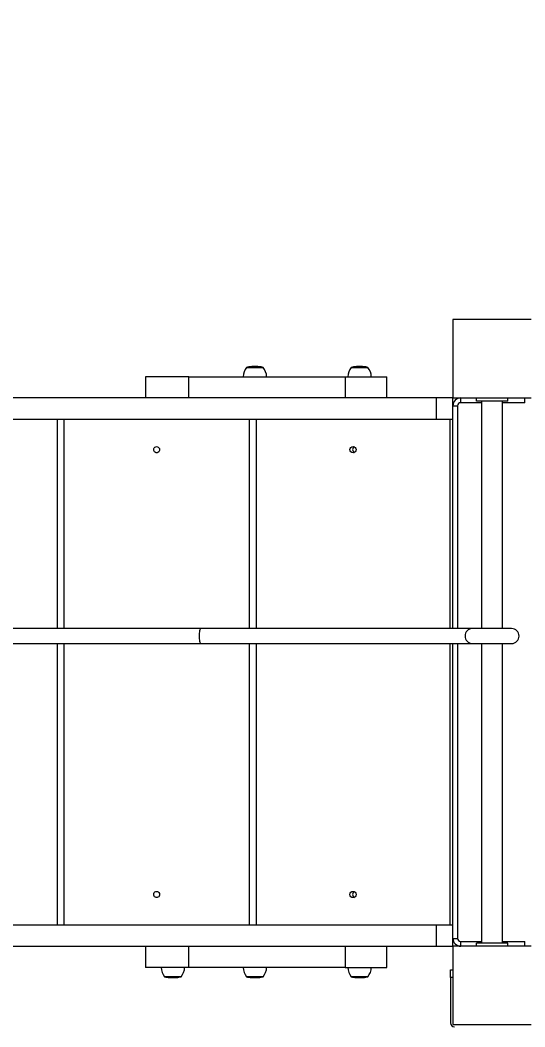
# Model space of a CAD drawing. Header units: millimetres. Extents: x -6562 to 7161, y -6069 to 5384.
# Drawn here: x -2305 to -1660, y -2062 to -777 of the extents above; entities that cross this region are included whole.
import ezdxf

# ---------------------------------------------------------------- set-up
doc = ezdxf.new("R2010")
doc.units = ezdxf.units.MM
for name, color, linetype in [('DIKOM_ОБЪЕКТ', 7, 'Continuous'), ('DIKOM_РАЗМЕР_ЗОНА', 7, 'Continuous'), ('DIKOM_РАЗМЕР_ОБЪЕКТА', 7, 'Continuous')]:
    doc.layers.add(name, color=color, linetype=linetype)
doc.styles.add('style1', font='arial.ttf', dxfattribs={"width": 0.8})
doc.dimstyles.new('1-50', dxfattribs={"dimtxt": 300, "dimasz": 200, "dimexe": 100, "dimexo": 0, "dimgap": 100, "dimtad": 1, "dimtxsty": 'style1', "dimcen": 200, "dimclrd": 7, "dimclre": 7, "dimclrt": 7, "dimadec": 1, "dimazin": 2, "dimtfac": 1, "dimtmove": 0, "dimatfit": 2, "dimfxl": 0, "dimlwd": 25, "dimlwe": 18, "dimarcsym": 0})

# ---------------------------------------------------------------- blocks, each defined once
blk = doc.blocks.new('*D9')
at = {"layer": 'Defpoints', "color": 0, "transparency": 16777216}
for p in [(-2276.8, 2530.5), (6418.8, 2530.5), (1009.4, -4069.5)]:
    blk.add_point(p, dxfattribs=at)
at = {"layer": 'DIKOM_РАЗМЕР_ОБЪЕКТА', "color": 7, "lineweight": 18, "transparency": 16777216}
for p, q in [((-2276.8, 2530.5), (6518.8, 2530.5)), ((1009.4, -4069.5), (6518.8, -4069.5))]:
    blk.add_line(p, q, dxfattribs=at)
at = {"layer": 'DIKOM_РАЗМЕР_ОБЪЕКТА', "color": 7, "lineweight": 25, "transparency": 16777216}
blk.add_line((6418.8, -3869.5), (6418.8, 2330.5), dxfattribs=at)
at = {"layer": 'DIKOM_РАЗМЕР_ОБЪЕКТА', "color": 7, "transparency": 16777216}
for points in [[(6385.4, 2330.5), (6452.1, 2330.5), (6418.8, 2530.5)], [(6385.4, -3869.5), (6452.1, -3869.5), (6418.8, -4069.5)]]:
    blk.add_solid(points, dxfattribs=at)
at = {"layer": 'DIKOM_РАЗМЕР_ОБЪЕКТА', "color": 7, "transparency": 16777216, "insert": (6165.6, -1011), "char_height": 300, "attachment_point": 5, "rotation": 90, "style": 'style1'}
blk.add_mtext('6600', dxfattribs=at)
blk = doc.blocks.new('*D12')
at = {"layer": 'Defpoints', "color": 0, "transparency": 16777216}
for p in [(-2088.2, 4030.5), (7061.3, 4030.5), (1371.9, -6069.5)]:
    blk.add_point(p, dxfattribs=at)
at = {"layer": 'DIKOM_РАЗМЕР_ЗОНА', "color": 7, "lineweight": 18, "transparency": 16777216}
for p, q in [((-2088.2, 4030.5), (7161.3, 4030.5)), ((1371.9, -6069.5), (7161.3, -6069.5))]:
    blk.add_line(p, q, dxfattribs=at)
at = {"layer": 'DIKOM_РАЗМЕР_ЗОНА', "color": 7, "lineweight": 25, "transparency": 16777216}
blk.add_line((7061.3, -5869.5), (7061.3, 3830.5), dxfattribs=at)
at = {"layer": 'DIKOM_РАЗМЕР_ЗОНА', "color": 7, "transparency": 16777216}
for points in [[(7027.9, 3830.5), (7094.6, 3830.5), (7061.3, 4030.5)], [(7027.9, -5869.5), (7094.6, -5869.5), (7061.3, -6069.5)]]:
    blk.add_solid(points, dxfattribs=at)
at = {"layer": 'DIKOM_РАЗМЕР_ЗОНА', "color": 7, "transparency": 16777216, "insert": (6808.1, -1011), "char_height": 300, "attachment_point": 5, "rotation": 90, "style": 'style1'}
blk.add_mtext('10100', dxfattribs=at)

msp = doc.modelspace()

# ---------------------------------------------------------------- linework, layer by layer
at = {"layer": 'DIKOM_ОБЪЕКТ', "color": 7, "linetype": 'Continuous', "lineweight": 15}
for p, q in [((-1752.147, -1159.484), (-1752.147, -1259.485)), ((-1652.147, -1159.484), (-1752.147, -1159.484)), ((-2016.172, -1220.484), (-2006.653, -1220.484)), ((-2013.022, -1219.895), (-2012.935, -1219.884)), ((-2012.477, -1219.816), (-2012.522, -1219.82)), ((-2012.522, -1219.826), (-2012.522, -1219.82)), ((-2009.456, -1219.524), (-2009.318, -1219.51)), ((-2008.86, -1219.485), (-2009.005, -1219.498)), ((-2008.193, -1219.464), (-2008.036, -1219.452)), ((-2006.069, -1219.432), (-2006.847, -1219.432)), ((-2006.653, -1220.484), (-1994.572, -1220.484)), ((-2005.902, -1219.432), (-2006.061, -1219.432)), ((-2004.569, -1219.432), (-2005.396, -1219.432)), ((-2005.396, -1219.433), (-2005.293, -1219.432)), ((-2004.416, -1219.432), (-2004.569, -1219.432)), ((-2004.425, -1219.432), (-2004.31, -1219.433)), ((-2003.897, -1219.432), (-2004.24, -1219.432)), ((-2001.983, -1219.476), (-2001.992, -1219.476)), ((-2001.529, -1219.499), (-2001.531, -1219.5)), ((-1999.717, -1219.69), (-2000.182, -1219.614)), ((-1999.777, -1219.651), (-1999.506, -1219.679)), ((-1998.125, -1219.844), (-1999.262, -1219.742)), ((-1999.147, -1219.718), (-1998.51, -1219.796)), ((-1882.33, -1220.484), (-1872.878, -1220.484)), ((-1879.184, -1219.895), (-1879.099, -1219.885)), ((-1878.682, -1219.825), (-1878.682, -1219.82)), ((-1875.621, -1219.524), (-1875.479, -1219.511)), ((-1875.021, -1219.485), (-1875.171, -1219.498)), ((-1874.359, -1219.464), (-1874.197, -1219.452)), ((-1872.238, -1219.432), (-1873.005, -1219.432)), ((-1872.878, -1220.484), (-1860.73, -1220.484)), ((-1872.07, -1219.432), (-1872.228, -1219.432)), ((-1871.563, -1219.433), (-1871.462, -1219.432)), ((-1870.734, -1219.432), (-1871.562, -1219.432)), ((-1870.567, -1219.432), (-1870.734, -1219.432)), ((-1870.055, -1219.432), (-1870.405, -1219.432)), ((-1868.143, -1219.476), (-1868.152, -1219.476)), ((-1867.685, -1219.499), (-1867.692, -1219.5)), ((-1865.89, -1219.69), (-1866.347, -1219.612)), ((-1865.942, -1219.65), (-1865.672, -1219.679)), ((-1864.261, -1219.846), (-1865.435, -1219.742)), ((-1865.313, -1219.718), (-1864.647, -1219.799)), ((-2145.007, -1232.484), (-2145.007, -1259.485)), ((-2089.824, -1232.484), (-2145.007, -1232.484)), ((-2089.824, -1259.485), (-2089.824, -1232.484)), ((-2089.824, -1232.484), (-1890.02, -1232.484)), ((-1890.02, -1232.484), (-1890.02, -1259.485)), ((-1890.02, -1232.484), (-1836.721, -1232.484)), ((-1836.721, -1259.485), (-1836.721, -1232.484)), ((-1772.956, -1259.485), (-2974.493, -1259.485)), ((-1772.956, -1286.484), (-1772.956, -1259.485)), ((-1752.147, -1259.485), (-1772.956, -1259.485)), ((-1752.147, -1286.484), (-1752.147, -1259.485)), ((-1752.147, -1259.485), (-1652.147, -1259.485)), ((-1742.147, -1265.484), (-1742.147, -1259.485)), ((-1722.147, -1263.484), (-1722.147, -1259.485)), ((-1682.147, -1263.484), (-1682.147, -1259.485)), ((-1660.147, -1265.484), (-1660.147, -1259.485)), ((-1752.147, -1269.485), (-1746.147, -1269.485)), ((-1746.147, -1269.485), (-1746.147, -1553.984)), ((-1715.647, -1265.484), (-1742.147, -1265.484)), ((-1682.147, -1263.484), (-1722.147, -1263.484)), ((-1715.647, -1263.484), (-1715.647, -1553.984)), ((-1688.647, -1553.984), (-1688.647, -1263.484)), ((-1660.147, -1265.484), (-1688.647, -1265.484)), ((-2974.493, -1286.484), (-1772.956, -1286.484)), ((-2257.568, -1553.984), (-2257.568, -1286.484)), ((-2249.439, -1286.484), (-2249.439, -1553.984)), ((-2012.377, -1553.984), (-2012.377, -1286.484)), ((-2003.832, -1286.484), (-2003.832, -1553.984)), ((-1772.956, -1286.484), (-1752.147, -1286.484)), ((-1755.826, -1553.984), (-1755.826, -1286.484)), ((-1752.422, -1553.984), (-1752.422, -1286.484)), ((-1752.147, -1553.984), (-1752.147, -1286.484)), ((-2074.274, -1553.984), (-2898.495, -1553.984)), ((-1727.147, -1553.984), (-2074.274, -1553.984)), ((-1677.147, -1553.984), (-1727.147, -1553.984)), ((-2898.495, -1572.984), (-2074.274, -1572.984)), ((-2257.568, -1932.484), (-2257.568, -1572.984)), ((-2249.439, -1572.984), (-2249.439, -1932.484)), ((-2074.274, -1572.984), (-1727.147, -1572.984)), ((-2012.377, -1932.484), (-2012.377, -1572.984)), ((-2003.832, -1572.984), (-2003.832, -1932.484)), ((-1755.826, -1932.484), (-1755.826, -1572.984)), ((-1752.422, -1932.484), (-1752.422, -1572.984)), ((-1752.147, -1932.484), (-1752.147, -1572.984)), ((-1746.147, -1572.984), (-1746.147, -1949.484)), ((-1727.147, -1572.984), (-1677.147, -1572.984)), ((-1715.647, -1572.984), (-1715.647, -1955.484)), ((-1688.647, -1955.484), (-1688.647, -1572.984)), ((-1772.956, -1932.484), (-2974.493, -1932.484)), ((-1772.956, -1959.484), (-1772.956, -1932.484)), ((-1752.147, -1932.484), (-1772.956, -1932.484)), ((-1752.147, -1959.484), (-1752.147, -1932.484)), ((-1752.147, -1949.484), (-1746.147, -1949.484)), ((-1742.147, -1959.484), (-1742.147, -1953.485)), ((-1742.147, -1953.485), (-1715.647, -1953.485)), ((-1688.647, -1953.485), (-1660.147, -1953.485)), ((-1660.147, -1959.484), (-1660.147, -1953.485)), ((-2974.493, -1959.484), (-1772.956, -1959.484)), ((-2145.007, -1959.484), (-2145.007, -1986.485)), ((-2089.824, -1986.485), (-2089.824, -1959.484)), ((-1890.02, -1959.484), (-1890.02, -1986.485)), ((-1836.721, -1986.485), (-1836.721, -1959.484)), ((-1772.956, -1959.484), (-1752.147, -1959.484)), ((-1752.147, -1959.484), (-1752.147, -2059.484)), ((-1652.147, -1959.484), (-1752.147, -1959.484)), ((-1722.147, -1959.484), (-1722.147, -1955.484)), ((-1682.147, -1955.484), (-1722.147, -1955.484)), ((-1682.147, -1959.484), (-1682.147, -1955.484)), ((-2089.824, -1986.485), (-2145.007, -1986.485)), ((-1890.02, -1986.485), (-2089.824, -1986.485)), ((-1890.02, -1986.485), (-1836.721, -1986.485)), ((-1755.147, -1999.485), (-1755.147, -1989.484)), ((-1755.147, -1989.484), (-1752.147, -1989.484)), ((-2099.398, -1998.484), (-2120.998, -1998.484)), ((-2117.716, -1999.095), (-2117.787, -1999.065)), ((-2117.314, -1999.131), (-2117.314, -1999.143)), ((-2114.121, -1999.465), (-2114.2, -1999.439)), ((-2113.746, -1999.465), (-2113.666, -1999.489)), ((-2112.847, -1999.521), (-2112.929, -1999.5)), ((-2111.648, -1999.537), (-2111.801, -1999.537)), ((-2111.667, -1999.537), (-2110.665, -1999.537)), ((-2110.5, -1999.537), (-2109.439, -1999.537)), ((-2110.046, -1999.535), (-2110.495, -1999.536)), ((-2109.439, -1999.537), (-2109.203, -1999.537)), ((-2109.215, -1999.536), (-2109.334, -1999.536)), ((-2109.106, -1999.537), (-2108.723, -1999.537)), ((-2106.811, -1999.493), (-2106.807, -1999.493)), ((-2105.353, -1999.38), (-2105.367, -1999.381)), ((-2104.754, -1999.326), (-2105.353, -1999.38)), ((-2105.138, -1999.345), (-2104.323, -1999.298)), ((-2103.761, -1999.235), (-2103.116, -1999.113)), ((-2102.922, -1999.107), (-2103.395, -1999.173)), ((-2102.922, -1999.085), (-2102.922, -1999.107)), ((-2102.913, -1999.105), (-2102.922, -1999.107)), ((-2102.913, -1999.084), (-2102.913, -1999.105)), ((-1994.572, -1998.484), (-2016.172, -1998.484)), ((-2012.935, -1999.084), (-2013.05, -1999.065)), ((-2012.55, -1999.136), (-2012.55, -1999.143)), ((-2009.318, -1999.46), (-2009.484, -1999.439)), ((-2009.033, -1999.465), (-2008.86, -1999.485)), ((-2008.036, -1999.518), (-2008.22, -1999.5)), ((-2006.798, -1999.537), (-2006.977, -1999.537)), ((-2006.827, -1999.537), (-2005.753, -1999.537)), ((-2005.767, -1999.537), (-2004.704, -1999.537)), ((-2005.355, -1999.535), (-2005.762, -1999.536)), ((-2004.704, -1999.537), (-2004.348, -1999.537)), ((-2004.348, -1999.537), (-2003.897, -1999.537)), ((-2001.558, -1999.469), (-2001.597, -1999.473)), ((-2000.652, -1999.38), (-2000.666, -1999.381)), ((-1999.76, -1999.312), (-2000.652, -1999.38)), ((-2000.477, -1999.345), (-1999.361, -1999.29)), ((-1999.012, -1999.25), (-1998.466, -1999.113)), ((-1998.233, -1999.107), (-1998.69, -1999.193)), ((-1998.233, -1999.079), (-1998.233, -1999.107)), ((-1998.223, -1999.105), (-1998.233, -1999.107)), ((-1998.223, -1999.078), (-1998.223, -1999.105)), ((-1860.73, -1998.484), (-1882.33, -1998.484)), ((-1879.099, -1999.083), (-1879.214, -1999.065)), ((-1878.712, -1999.136), (-1878.712, -1999.143)), ((-1878.712, -1999.143), (-1878.641, -1999.151)), ((-1875.479, -1999.46), (-1875.651, -1999.439)), ((-1875.2, -1999.465), (-1875.022, -1999.485)), ((-1874.197, -1999.518), (-1874.388, -1999.5)), ((-1872.955, -1999.537), (-1873.135, -1999.537)), ((-1872.983, -1999.537), (-1871.933, -1999.537)), ((-1871.933, -1999.537), (-1870.87, -1999.537)), ((-1871.524, -1999.535), (-1871.928, -1999.536)), ((-1870.87, -1999.537), (-1870.513, -1999.537)), ((-1870.513, -1999.537), (-1870.055, -1999.537)), ((-1867.72, -1999.469), (-1867.756, -1999.473)), ((-1866.822, -1999.38), (-1866.837, -1999.381)), ((-1865.902, -1999.311), (-1866.822, -1999.38)), ((-1866.65, -1999.345), (-1865.52, -1999.29)), ((-1865.172, -1999.25), (-1864.641, -1999.113)), ((-1864.404, -1999.107), (-1864.857, -1999.194)), ((-1864.404, -1999.079), (-1864.404, -1999.107)), ((-1864.395, -1999.105), (-1864.404, -1999.107)), ((-1864.395, -1999.077), (-1864.395, -1999.105)), ((-1752.147, -1999.485), (-1755.147, -1999.485)), ((-1755.147, -1999.485), (-1755.147, -2057.484)), ((-1752.147, -2059.484), (-1652.147, -2059.484))]:
    msp.add_line(p, q, dxfattribs=at)
at = {"layer": 'DIKOM_ОБЪЕКТ', "color": 7, "linetype": 'Continuous', "lineweight": 15, "flags": 128}
for points in [[(-2130.908, -1321.484), (-2129.79, -1321.662), (-2128.771, -1322.18), (-2127.943, -1322.99), (-2127.377, -1324.023), (-2127.126, -1325.186), (-2127.21, -1326.375), (-2127.623, -1327.484), (-2128.328, -1328.417), (-2129.263, -1329.088), (-2130.343, -1329.44), (-2131.474, -1329.44), (-2132.554, -1329.088), (-2133.488, -1328.417), (-2134.193, -1327.484), (-2134.606, -1326.375), (-2134.69, -1325.186), (-2134.439, -1324.023), (-2133.874, -1322.99), (-2133.045, -1322.18), (-2132.026, -1321.662), (-2130.908, -1321.484)], [(-2074.274, -1553.984), (-2074.748, -1554.167), (-2075.204, -1554.708), (-2075.624, -1555.585), (-2075.992, -1556.767), (-2076.294, -1558.207), (-2076.518, -1559.849), (-2076.656, -1561.631), (-2076.703, -1563.484)], [(-2076.703, -1563.484), (-2076.656, -1565.338), (-2076.518, -1567.12), (-2076.294, -1568.762), (-2075.992, -1570.202), (-2075.624, -1571.383), (-2075.204, -1572.261), (-2074.748, -1572.802), (-2074.274, -1572.984)], [(-2130.908, -1889.484), (-2129.79, -1889.662), (-2128.771, -1890.179), (-2127.943, -1890.99), (-2127.377, -1892.023), (-2127.126, -1893.186), (-2127.21, -1894.375), (-2127.623, -1895.484), (-2128.328, -1896.417), (-2129.263, -1897.088), (-2130.343, -1897.44), (-2131.474, -1897.44), (-2132.554, -1897.088), (-2133.488, -1896.417), (-2134.193, -1895.484), (-2134.606, -1894.375), (-2134.69, -1893.186), (-2134.439, -1892.023), (-2133.874, -1890.99), (-2133.045, -1890.179), (-2132.026, -1889.662), (-2130.908, -1889.484)], [(-1999.313, -1999.285), (-1999.313, -1999.285), (-1999.312, -1999.285), (-1999.312, -1999.285), (-1999.312, -1999.285), (-1999.311, -1999.285), (-1999.311, -1999.285), (-1999.311, -1999.285), (-1999.311, -1999.285)], [(-1865.453, -1999.283), (-1865.452, -1999.283), (-1865.452, -1999.283), (-1865.452, -1999.283), (-1865.452, -1999.283), (-1865.451, -1999.283), (-1865.451, -1999.283), (-1865.451, -1999.283), (-1865.451, -1999.283)]]:
    msp.add_lwpolyline(points, dxfattribs=at)
at = {"layer": 'DIKOM_ОБЪЕКТ', "color": 7, "linetype": 'Continuous', "lineweight": 15}
for centre in [(-1879.822, -1325.462), (-1879.823, -1893.462)]:
    msp.add_circle(centre, 3.978, dxfattribs=at)
for centre, radius, start, end in [((-2001.695, -1232.644), 18.677, 139.378843, 179.509067), ((-2006.847, -1261.267), 41.836, 98.371255, 102.879622), ((-2006.847, -1261.267), 41.836, 95.14568, 97.737397), ((-2006.847, -1261.267), 41.836, 93.385255, 94.503725), ((-2006.847, -1261.267), 41.836, 91.627388, 92.756886), ((-2006.847, -1261.267), 41.836, 90, 91.000371), ((-2003.897, -1261.267), 41.836, 87.510214, 90), ((-2003.897, -1261.267), 41.836, 85.886932, 86.757877), ((-2003.897, -1261.267), 41.836, 84.905269, 85.257971), ((-2003.897, -1261.267), 41.836, 82.597457, 84.346974), ((-2003.897, -1261.267), 41.836, 81.846385, 82.06615), ((-2003.897, -1261.267), 41.836, 77.120378, 81.21108), ((-2009.049, -1232.644), 18.677, 0.490933, 40.621157), ((-1867.853, -1232.644), 18.677, 139.378843, 179.509067), ((-1873.005, -1261.267), 41.836, 98.379308, 102.879622), ((-1873.005, -1261.267), 41.836, 95.177343, 98.039077), ((-1873.005, -1261.267), 41.836, 93.389437, 94.516458), ((-1873.005, -1261.267), 41.836, 91.630205, 92.760579), ((-1873.005, -1261.267), 41.836, 90, 91.002699), ((-1870.055, -1261.267), 41.836, 87.580507, 90), ((-1870.055, -1261.267), 41.836, 87.393763, 87.580507), ((-1870.055, -1261.267), 41.836, 85.882166, 86.757586), ((-1870.055, -1261.267), 41.836, 84.914198, 85.252758), ((-1870.055, -1261.267), 41.836, 82.568337, 84.35679), ((-1870.055, -1261.267), 41.836, 81.838545, 82.035897), ((-1870.055, -1261.267), 41.836, 77.120378, 81.202668), ((-1875.207, -1232.644), 18.677, 0.490933, 40.621157), ((-1742.147, -1269.484), 10, 90, 180), ((-1742.147, -1269.484), 4, 90, 180), ((-1876.385, -1325.485), 4.012, 115.740635, 244.259365), ((-1727.147, -1563.484), 9.5, 90, 270), ((-1677.147, -1563.484), 9.5, 270, 90), ((-1876.385, -1893.484), 4.012, 115.739585, 244.260415), ((-1742.147, -1949.484), 10, 180, 270), ((-1742.147, -1949.484), 4, 180, 270), ((-2106.521, -1986.324), 18.677, 180.490933, 220.621157), ((-2113.875, -1986.324), 18.677, 319.378843, 359.509067), ((-2001.695, -1986.324), 18.677, 180.490933, 220.621157), ((-2009.049, -1986.324), 18.677, 319.378843, 359.509067), ((-1867.853, -1986.324), 18.677, 180.490933, 220.621157), ((-1875.207, -1986.324), 18.677, 319.378843, 359.509067), ((-2111.673, -1957.701), 41.836, 257.120378, 261.692488), ((-2111.673, -1957.701), 41.836, 262.322829, 265.088314), ((-2111.673, -1957.701), 41.836, 265.73088, 266.64785), ((-2111.673, -1957.701), 41.836, 267.271397, 268.392102), ((-2108.723, -1957.701), 41.836, 270, 272.611514), ((-2108.723, -1957.701), 41.836, 273.188911, 274.077463), ((-2108.723, -1957.701), 41.836, 274.703001, 275.447943), ((-2108.723, -1957.701), 41.836, 276.039969, 276.814617), ((-2108.723, -1957.701), 41.836, 277.323229, 278.093593), ((-2108.723, -1957.701), 41.836, 278.723926, 282.879622), ((-2006.847, -1957.701), 41.836, 257.120378, 261.629396), ((-2006.847, -1957.701), 41.836, 262.26399, 264.966994), ((-2006.847, -1957.701), 41.836, 265.620636, 266.615155), ((-2006.847, -1957.701), 41.836, 267.242532, 268.370309), ((-2003.897, -1957.701), 41.836, 270, 272.551328), ((-2003.897, -1957.701), 41.836, 273.150527, 274.114353), ((-2003.897, -1957.701), 41.836, 274.743832, 275.678508), ((-2003.897, -1957.701), 41.836, 276.294357, 276.652073), ((-2003.897, -1957.701), 41.836, 277.155172, 278.155064), ((-2003.897, -1957.701), 41.836, 278.788989, 282.879622), ((-1873.005, -1957.701), 41.836, 257.120378, 261.621311), ((-1873.005, -1957.701), 41.836, 262.256434, 264.956057), ((-1873.005, -1957.701), 41.836, 265.605044, 266.610957), ((-1873.005, -1957.701), 41.836, 267.238822, 268.36749), ((-1870.056, -1957.701), 41.836, 270, 272.545839), ((-1870.056, -1957.701), 41.836, 273.14845, 274.119101), ((-1870.056, -1957.701), 41.836, 274.749082, 275.701268), ((-1870.056, -1957.701), 41.836, 276.319073, 276.640781), ((-1870.056, -1957.701), 41.836, 277.142968, 278.162968), ((-1870.056, -1957.701), 41.836, 278.797365, 282.879622), ((-1750.147, -2057.484), 5, 180, 270)]:
    msp.add_arc(centre, radius, start, end, dxfattribs=at)
for points, knots in [([(-2011.764, -1219.729), (-2011.969, -1219.754), (-2012.389, -1219.805), (-2012.808, -1219.865), (-2013.022, -1219.895)], [0, 0, 0, 0, 0.48965485, 1, 1, 1, 1]), ([(-2012.522, -1219.82), (-2012.392, -1219.803), (-2012.138, -1219.769), (-2011.884, -1219.738), (-2011.759, -1219.723)], [0, 0, 0, 0, 0.5099771, 1, 1, 1, 1]), ([(-2010.132, -1219.562), (-2010.15, -1219.563), (-2010.204, -1219.566), (-2010.428, -1219.588), (-2010.761, -1219.62), (-2011.223, -1219.668), (-2011.567, -1219.707), (-2011.764, -1219.729)], [0, 0, 0, 0, 0.10303839, 0.31756032, 0.49387925, 0.71016073, 1, 1, 1, 1]), ([(-2011.759, -1219.723), (-2011.603, -1219.706), (-2011.35, -1219.677), (-2011.004, -1219.64), (-2010.733, -1219.613), (-2010.52, -1219.593), (-2010.462, -1219.59), (-2010.432, -1219.588)], [0, 0, 0, 0, 0.25206994, 0.40941939, 0.56722359, 0.77208932, 1, 1, 1, 1]), ([(-2009.005, -1219.498), (-2009.084, -1219.502), (-2009.234, -1219.51), (-2009.385, -1219.519), (-2009.456, -1219.524)], [0, 0, 0, 0, 0.52475993, 1, 1, 1, 1]), ([(-2007.741, -1219.451), (-2007.819, -1219.453), (-2007.969, -1219.456), (-2008.12, -1219.461), (-2008.193, -1219.464)], [0, 0, 0, 0, 0.51530953, 1, 1, 1, 1]), ([(-2007.596, -1219.439), (-2007.62, -1219.439), (-2007.668, -1219.441), (-2007.717, -1219.448), (-2007.741, -1219.451)], [0, 0, 0, 0, 0.50207807, 1, 1, 1, 1]), ([(-2005.293, -1219.432), (-2005.383, -1219.432), (-2005.484, -1219.432), (-2005.687, -1219.432), (-2005.8, -1219.432), (-2005.902, -1219.432)], [0, 0, 0, 0, 0.44366018, 0.49998851, 1, 1, 1, 1]), ([(-2003.41, -1219.451), (-2003.639, -1219.446), (-2004.035, -1219.437), (-2004.427, -1219.432), (-2004.549, -1219.432), (-2004.584, -1219.433)], [0, 0, 0, 0, 0.48984387, 0.85005381, 1, 1, 1, 1]), ([(-2004.386, -1219.433), (-2004.336, -1219.432), (-2004.235, -1219.431), (-2003.941, -1219.434), (-2003.633, -1219.439), (-2003.438, -1219.443), (-2003.367, -1219.445)], [0, 0, 0, 0, 0.28969197, 0.58010046, 0.84604381, 1, 1, 1, 1]), ([(-2001.531, -1219.5), (-2001.589, -1219.499), (-2001.685, -1219.498), (-2002.116, -1219.486), (-2002.591, -1219.473), (-2003.048, -1219.46), (-2003.317, -1219.454), (-2003.41, -1219.451)], [0, 0, 0, 0, 0.30331426, 0.50427499, 0.70528874, 0.89821969, 1, 1, 1, 1]), ([(-2003.367, -1219.445), (-2003.186, -1219.449), (-2002.878, -1219.456), (-2002.489, -1219.466), (-2002.203, -1219.473), (-2002.042, -1219.475), (-2002, -1219.476), (-2001.983, -1219.476)], [0, 0, 0, 0, 0.25615804, 0.43709452, 0.6177843, 0.8434761, 1, 1, 1, 1]), ([(-2001.152, -1219.559), (-2001.083, -1219.545), (-2000.997, -1219.528), (-2000.912, -1219.542), (-2000.895, -1219.544)], [0, 0, 0, 0, 0.80911875, 1, 1, 1, 1]), ([(-2000.7, -1219.595), (-2000.772, -1219.589), (-2000.922, -1219.576), (-2001.073, -1219.565), (-2001.152, -1219.559)], [0, 0, 0, 0, 0.47740352, 1, 1, 1, 1]), ([(-2000.437, -1219.58), (-2000.466, -1219.576), (-2000.554, -1219.566), (-2000.641, -1219.583), (-2000.7, -1219.595)], [0, 0, 0, 0, 0.3290151, 1, 1, 1, 1]), ([(-1999.262, -1219.742), (-1999.338, -1219.733), (-1999.49, -1219.715), (-1999.642, -1219.698), (-1999.717, -1219.69)], [0, 0, 0, 0, 0.50224111, 1, 1, 1, 1]), ([(-1999.506, -1219.679), (-1999.488, -1219.683), (-1999.46, -1219.689), (-1999.427, -1219.698), (-1999.415, -1219.702), (-1999.408, -1219.704)], [0, 0, 0, 0, 0.49968061, 0.74991152, 1, 1, 1, 1]), ([(-1999.408, -1219.704), (-1999.407, -1219.705), (-1999.404, -1219.705), (-1999.401, -1219.705), (-1999.399, -1219.706)], [0, 0, 0, 0, 0.52709737, 1, 1, 1, 1]), ([(-1999.399, -1219.706), (-1999.358, -1219.707), (-1999.295, -1219.71), (-1999.211, -1219.714), (-1999.168, -1219.717), (-1999.147, -1219.718)], [0, 0, 0, 0, 0.50009406, 0.75004003, 1, 1, 1, 1]), ([(-1998.263, -1219.873), (-1998.205, -1219.86), (-1998.106, -1219.839), (-1998.007, -1219.853), (-1997.965, -1219.859)], [0, 0, 0, 0, 0.58328161, 1, 1, 1, 1]), ([(-1997.812, -1219.94), (-1997.896, -1219.927), (-1998.047, -1219.904), (-1998.197, -1219.882), (-1998.263, -1219.873)], [0, 0, 0, 0, 0.56257887, 1, 1, 1, 1]), ([(-1997.508, -1219.93), (-1997.54, -1219.923), (-1997.641, -1219.902), (-1997.742, -1219.925), (-1997.812, -1219.94)], [0, 0, 0, 0, 0.31804277, 1, 1, 1, 1]), ([(-1877.927, -1219.729), (-1878.133, -1219.754), (-1878.552, -1219.805), (-1878.971, -1219.865), (-1879.184, -1219.895)], [0, 0, 0, 0, 0.48927644, 1, 1, 1, 1]), ([(-1878.682, -1219.82), (-1878.553, -1219.803), (-1878.299, -1219.769), (-1878.045, -1219.738), (-1877.921, -1219.723)], [0, 0, 0, 0, 0.51000044, 1, 1, 1, 1]), ([(-1876.3, -1219.563), (-1876.316, -1219.564), (-1876.369, -1219.567), (-1876.591, -1219.588), (-1876.924, -1219.62), (-1877.387, -1219.668), (-1877.731, -1219.707), (-1877.927, -1219.729)], [0, 0, 0, 0, 0.0891649, 0.30705198, 0.48593503, 0.70566061, 1, 1, 1, 1]), ([(-1877.921, -1219.723), (-1877.765, -1219.706), (-1877.511, -1219.677), (-1877.165, -1219.64), (-1876.893, -1219.613), (-1876.691, -1219.594), (-1876.636, -1219.591), (-1876.609, -1219.59)], [0, 0, 0, 0, 0.26312594, 0.42758323, 0.59222373, 0.80582221, 1, 1, 1, 1]), ([(-1875.171, -1219.498), (-1875.25, -1219.502), (-1875.4, -1219.51), (-1875.55, -1219.519), (-1875.621, -1219.524)], [0, 0, 0, 0, 0.52477671, 1, 1, 1, 1]), ([(-1873.908, -1219.451), (-1873.985, -1219.453), (-1874.136, -1219.456), (-1874.286, -1219.461), (-1874.359, -1219.464)], [0, 0, 0, 0, 0.51580238, 1, 1, 1, 1]), ([(-1873.755, -1219.439), (-1873.78, -1219.439), (-1873.831, -1219.441), (-1873.882, -1219.448), (-1873.908, -1219.451)], [0, 0, 0, 0, 0.50202973, 1, 1, 1, 1]), ([(-1871.462, -1219.432), (-1871.552, -1219.432), (-1871.653, -1219.432), (-1871.856, -1219.432), (-1871.969, -1219.432), (-1872.07, -1219.432)], [0, 0, 0, 0, 0.44356832, 0.50001224, 1, 1, 1, 1]), ([(-1869.58, -1219.451), (-1869.809, -1219.446), (-1870.205, -1219.437), (-1870.595, -1219.432), (-1870.715, -1219.432), (-1870.75, -1219.433)], [0, 0, 0, 0, 0.48981446, 0.85014745, 1, 1, 1, 1]), ([(-1870.548, -1219.433), (-1870.499, -1219.432), (-1870.401, -1219.431), (-1870.108, -1219.434), (-1869.801, -1219.439), (-1869.606, -1219.443), (-1869.535, -1219.445)], [0, 0, 0, 0, 0.28960481, 0.58020733, 0.84618791, 1, 1, 1, 1]), ([(-1867.692, -1219.5), (-1867.751, -1219.499), (-1867.85, -1219.498), (-1868.284, -1219.486), (-1868.761, -1219.473), (-1869.219, -1219.46), (-1869.488, -1219.454), (-1869.58, -1219.451)], [0, 0, 0, 0, 0.30331246, 0.50424058, 0.70529121, 0.89818315, 1, 1, 1, 1]), ([(-1869.535, -1219.445), (-1869.354, -1219.449), (-1869.046, -1219.456), (-1868.655, -1219.466), (-1868.368, -1219.473), (-1868.204, -1219.475), (-1868.161, -1219.476), (-1868.143, -1219.476)], [0, 0, 0, 0, 0.25622818, 0.43710502, 0.61782844, 0.84348969, 1, 1, 1, 1]), ([(-1867.324, -1219.559), (-1867.251, -1219.545), (-1867.16, -1219.528), (-1867.068, -1219.542), (-1867.05, -1219.545)], [0, 0, 0, 0, 0.79866333, 1, 1, 1, 1]), ([(-1866.872, -1219.595), (-1866.944, -1219.589), (-1867.094, -1219.576), (-1867.245, -1219.565), (-1867.324, -1219.559)], [0, 0, 0, 0, 0.47684863, 1, 1, 1, 1]), ([(-1866.592, -1219.58), (-1866.624, -1219.577), (-1866.717, -1219.566), (-1866.811, -1219.583), (-1866.872, -1219.595)], [0, 0, 0, 0, 0.33837978, 1, 1, 1, 1]), ([(-1865.435, -1219.742), (-1865.511, -1219.733), (-1865.663, -1219.715), (-1865.814, -1219.698), (-1865.89, -1219.69)], [0, 0, 0, 0, 0.5017329, 1, 1, 1, 1]), ([(-1865.672, -1219.679), (-1865.655, -1219.683), (-1865.628, -1219.689), (-1865.596, -1219.698), (-1865.584, -1219.702), (-1865.578, -1219.704)], [0, 0, 0, 0, 0.49980862, 0.74994408, 1, 1, 1, 1]), ([(-1865.578, -1219.704), (-1865.577, -1219.705), (-1865.574, -1219.705), (-1865.571, -1219.705), (-1865.569, -1219.706)], [0, 0, 0, 0, 0.52876152, 1, 1, 1, 1]), ([(-1865.569, -1219.706), (-1865.527, -1219.707), (-1865.464, -1219.71), (-1865.378, -1219.714), (-1865.335, -1219.717), (-1865.313, -1219.718)], [0, 0, 0, 0, 0.49990754, 0.75003427, 1, 1, 1, 1]), ([(-1864.437, -1219.873), (-1864.376, -1219.86), (-1864.27, -1219.839), (-1864.163, -1219.853), (-1864.118, -1219.859)], [0, 0, 0, 0, 0.57254494, 1, 1, 1, 1]), ([(-1863.986, -1219.94), (-1864.071, -1219.927), (-1864.221, -1219.904), (-1864.371, -1219.882), (-1864.437, -1219.873)], [0, 0, 0, 0, 0.56259436, 1, 1, 1, 1]), ([(-1863.66, -1219.931), (-1863.696, -1219.924), (-1863.805, -1219.902), (-1863.913, -1219.925), (-1863.986, -1219.94)], [0, 0, 0, 0, 0.33104402, 1, 1, 1, 1]), ([(-2117.787, -1999.065), (-2117.58, -1999.095), (-2117.176, -1999.153), (-2116.771, -1999.202), (-2116.573, -1999.226)], [0, 0, 0, 0, 0.51246759, 1, 1, 1, 1]), ([(-2116.562, -1999.238), (-2116.684, -1999.223), (-2116.935, -1999.193), (-2117.185, -1999.16), (-2117.314, -1999.143)], [0, 0, 0, 0, 0.48860374, 1, 1, 1, 1]), ([(-2116.573, -1999.226), (-2116.372, -1999.249), (-2116.038, -1999.287), (-2115.585, -1999.336), (-2115.232, -1999.374), (-2114.964, -1999.403), (-2114.828, -1999.418), (-2114.807, -1999.419), (-2114.8, -1999.42)], [0, 0, 0, 0, 0.21669745, 0.35885906, 0.50091442, 0.6879465, 0.88070875, 1, 1, 1, 1]), ([(-2115.254, -1999.383), (-2115.271, -1999.382), (-2115.298, -1999.379), (-2115.491, -1999.357), (-2115.707, -1999.333), (-2116, -1999.301), (-2116.294, -1999.269), (-2116.489, -1999.246), (-2116.562, -1999.238)], [0, 0, 0, 0, 0.27869448, 0.44668264, 0.58331121, 0.72048834, 0.8956378, 1, 1, 1, 1]), ([(-2115.254, -1999.383), (-2115.253, -1999.383), (-2115.246, -1999.384), (-2115.25, -1999.384), (-2115.254, -1999.383)], [0, 0, 0, 0, 0.17100985, 1, 1, 1, 1]), ([(-2114.2, -1999.439), (-2114.128, -1999.443), (-2113.976, -1999.452), (-2113.825, -1999.46), (-2113.746, -1999.465)], [0, 0, 0, 0, 0.47591568, 1, 1, 1, 1]), ([(-2112.929, -1999.5), (-2112.855, -1999.502), (-2112.704, -1999.507), (-2112.553, -1999.511), (-2112.475, -1999.513)], [0, 0, 0, 0, 0.48428533, 1, 1, 1, 1]), ([(-2112.475, -1999.513), (-2112.462, -1999.518), (-2112.435, -1999.528), (-2112.409, -1999.53), (-2112.396, -1999.531)], [0, 0, 0, 0, 0.49841959, 1, 1, 1, 1]), ([(-2112.396, -1999.531), (-2111.884, -1999.535), (-2111.314, -1999.539), (-2110.743, -1999.535), (-2110.685, -1999.535)], [0, 0, 0, 0, 0.89689207, 1, 1, 1, 1]), ([(-2110.685, -1999.535), (-2110.578, -1999.535), (-2110.365, -1999.535), (-2110.152, -1999.535), (-2110.046, -1999.535)], [0, 0, 0, 0, 0.50000028, 1, 1, 1, 1]), ([(-2109.452, -1999.537), (-2109.347, -1999.536), (-2109.139, -1999.535), (-2108.649, -1999.526), (-2108.294, -1999.517), (-2108.114, -1999.513)], [0, 0, 0, 0, 0.33554222, 0.66317931, 1, 1, 1, 1]), ([(-2108.09, -1999.521), (-2108.242, -1999.524), (-2108.522, -1999.53), (-2108.876, -1999.536), (-2109.114, -1999.538), (-2109.231, -1999.536), (-2109.236, -1999.535), (-2109.237, -1999.535)], [0, 0, 0, 0, 0.24568977, 0.45326111, 0.66062946, 0.85665999, 1, 1, 1, 1]), ([(-2108.114, -1999.513), (-2107.905, -1999.507), (-2107.521, -1999.497), (-2107.02, -1999.483), (-2106.647, -1999.473), (-2106.41, -1999.469), (-2106.372, -1999.469), (-2106.353, -1999.469)], [0, 0, 0, 0, 0.22524576, 0.41298644, 0.6001305, 0.80009652, 1, 1, 1, 1]), ([(-2106.807, -1999.493), (-2106.831, -1999.492), (-2106.869, -1999.492), (-2107.123, -1999.497), (-2107.44, -1999.505), (-2107.783, -1999.513), (-2108.004, -1999.518), (-2108.09, -1999.521)], [0, 0, 0, 0, 0.30184368, 0.49146107, 0.68118608, 0.87633684, 1, 1, 1, 1]), ([(-2105.846, -1999.403), (-2105.724, -1999.394), (-2105.488, -1999.376), (-2105.253, -1999.355), (-2105.138, -1999.345)], [0, 0, 0, 0, 0.51331003, 1, 1, 1, 1]), ([(-2105.681, -1999.41), (-2105.708, -1999.421), (-2105.763, -1999.444), (-2105.818, -1999.416), (-2105.846, -1999.403)], [0, 0, 0, 0, 0.50006764, 1, 1, 1, 1]), ([(-2103.116, -1999.113), (-2103.02, -1999.099), (-2102.81, -1999.07), (-2102.6, -1999.038), (-2102.485, -1999.02)], [0, 0, 0, 0, 0.45586153, 1, 1, 1, 1]), ([(-2102.775, -1999.096), (-2102.798, -1999.108), (-2102.844, -1999.132), (-2102.89, -1999.114), (-2102.913, -1999.105)], [0, 0, 0, 0, 0.50016545, 1, 1, 1, 1]), ([(-2102.485, -1999.02), (-2102.458, -1999.04), (-2102.423, -1999.064), (-2102.388, -1999.05), (-2102.38, -1999.047)], [0, 0, 0, 0, 0.78280598, 1, 1, 1, 1]), ([(-2013.05, -1999.065), (-2012.844, -1999.095), (-2012.443, -1999.153), (-2012.04, -1999.202), (-2011.844, -1999.226)], [0, 0, 0, 0, 0.51216298, 1, 1, 1, 1]), ([(-2011.802, -1999.238), (-2011.924, -1999.223), (-2012.174, -1999.193), (-2012.423, -1999.16), (-2012.55, -1999.143)], [0, 0, 0, 0, 0.4882306, 1, 1, 1, 1]), ([(-2011.844, -1999.226), (-2011.644, -1999.249), (-2011.312, -1999.287), (-2010.85, -1999.336), (-2010.48, -1999.374), (-2010.19, -1999.402), (-2010.09, -1999.411), (-2010.043, -1999.414)], [0, 0, 0, 0, 0.25470873, 0.42189036, 0.58913388, 0.80912404, 1, 1, 1, 1]), ([(-2010.409, -1999.383), (-2010.44, -1999.382), (-2010.49, -1999.379), (-2010.708, -1999.357), (-2010.94, -1999.333), (-2011.241, -1999.301), (-2011.536, -1999.269), (-2011.73, -1999.246), (-2011.802, -1999.238)], [0, 0, 0, 0, 0.27876752, 0.44672282, 0.58323777, 0.72043829, 0.89562239, 1, 1, 1, 1]), ([(-2009.484, -1999.439), (-2009.413, -1999.443), (-2009.262, -1999.452), (-2009.112, -1999.46), (-2009.033, -1999.465)], [0, 0, 0, 0, 0.47630878, 1, 1, 1, 1]), ([(-2008.22, -1999.5), (-2008.148, -1999.502), (-2007.997, -1999.507), (-2007.847, -1999.511), (-2007.769, -1999.513)], [0, 0, 0, 0, 0.4831144, 1, 1, 1, 1]), ([(-2007.769, -1999.513), (-2007.736, -1999.518), (-2007.67, -1999.528), (-2007.604, -1999.53), (-2007.57, -1999.531)], [0, 0, 0, 0, 0.49845436, 1, 1, 1, 1]), ([(-2007.57, -1999.531), (-2007.098, -1999.535), (-2006.57, -1999.539), (-2006.044, -1999.535), (-2005.99, -1999.535)], [0, 0, 0, 0, 0.89694902, 1, 1, 1, 1]), ([(-2005.99, -1999.535), (-2005.884, -1999.535), (-2005.672, -1999.535), (-2005.46, -1999.535), (-2005.355, -1999.535)], [0, 0, 0, 0, 0.50037011, 1, 1, 1, 1]), ([(-2004.709, -1999.537), (-2004.618, -1999.536), (-2004.434, -1999.535), (-2003.967, -1999.526), (-2003.616, -1999.517), (-2003.438, -1999.513)], [0, 0, 0, 0, 0.3298103, 0.66017923, 1, 1, 1, 1]), ([(-2003.385, -1999.521), (-2003.536, -1999.524), (-2003.814, -1999.53), (-2004.141, -1999.536), (-2004.32, -1999.537), (-2004.356, -1999.537), (-2004.359, -1999.537)], [0, 0, 0, 0, 0.36109187, 0.66578842, 0.97051719, 1, 1, 1, 1]), ([(-2003.438, -1999.513), (-2003.229, -1999.507), (-2002.845, -1999.497), (-2002.326, -1999.483), (-2001.927, -1999.473), (-2001.654, -1999.469), (-2001.59, -1999.469), (-2001.558, -1999.469)], [0, 0, 0, 0, 0.22516761, 0.41290913, 0.60010878, 0.8000799, 1, 1, 1, 1]), ([(-2002.01, -1999.493), (-2002.048, -1999.492), (-2002.11, -1999.492), (-2002.394, -1999.497), (-2002.728, -1999.505), (-2003.078, -1999.513), (-2003.299, -1999.518), (-2003.385, -1999.521)], [0, 0, 0, 0, 0.30181076, 0.49140559, 0.68107875, 0.87642216, 1, 1, 1, 1]), ([(-2002.033, -1999.495), (-2002.018, -1999.494), (-2001.977, -1999.493), (-2001.997, -1999.493), (-2002.01, -1999.493)], [0, 0, 0, 0, 0.37558801, 1, 1, 1, 1]), ([(-2001.18, -1999.403), (-2001.059, -1999.394), (-2000.825, -1999.376), (-2000.591, -1999.355), (-2000.477, -1999.345)], [0, 0, 0, 0, 0.51306288, 1, 1, 1, 1]), ([(-2000.895, -1999.423), (-2000.921, -1999.427), (-2001.015, -1999.44), (-2001.11, -1999.418), (-2001.18, -1999.403)], [0, 0, 0, 0, 0.27065503, 1, 1, 1, 1]), ([(-1999.052, -1999.255), (-1999.049, -1999.255), (-1999.036, -1999.254), (-1999.023, -1999.252), (-1999.012, -1999.25)], [0, 0, 0, 0, 0.2344526, 1, 1, 1, 1]), ([(-1998.466, -1999.113), (-1998.371, -1999.099), (-1998.162, -1999.07), (-1997.953, -1999.038), (-1997.84, -1999.02)], [0, 0, 0, 0, 0.45633475, 1, 1, 1, 1]), ([(-1997.965, -1999.109), (-1997.994, -1999.114), (-1998.08, -1999.13), (-1998.165, -1999.115), (-1998.223, -1999.105)], [0, 0, 0, 0, 0.3270685, 1, 1, 1, 1]), ([(-1997.84, -1999.02), (-1997.77, -1999.038), (-1997.66, -1999.066), (-1997.549, -1999.046), (-1997.508, -1999.039)], [0, 0, 0, 0, 0.62496612, 1, 1, 1, 1]), ([(-1879.214, -1999.065), (-1879.009, -1999.095), (-1878.607, -1999.153), (-1878.205, -1999.202), (-1878.009, -1999.226)], [0, 0, 0, 0, 0.51216348, 1, 1, 1, 1]), ([(-1877.965, -1999.238), (-1878.087, -1999.223), (-1878.336, -1999.193), (-1878.585, -1999.16), (-1878.712, -1999.143)], [0, 0, 0, 0, 0.48821518, 1, 1, 1, 1]), ([(-1878.009, -1999.226), (-1877.809, -1999.249), (-1877.478, -1999.287), (-1877.015, -1999.336), (-1876.643, -1999.374), (-1876.356, -1999.402), (-1876.257, -1999.41), (-1876.213, -1999.413)], [0, 0, 0, 0, 0.25819771, 0.42757457, 0.59707371, 0.81995228, 1, 1, 1, 1]), ([(-1876.564, -1999.383), (-1876.596, -1999.382), (-1876.648, -1999.379), (-1876.868, -1999.357), (-1877.102, -1999.333), (-1877.404, -1999.301), (-1877.699, -1999.269), (-1877.893, -1999.246), (-1877.965, -1999.238)], [0, 0, 0, 0, 0.27863977, 0.44660027, 0.58318651, 0.72047352, 0.89558037, 1, 1, 1, 1]), ([(-1875.651, -1999.439), (-1875.58, -1999.443), (-1875.429, -1999.452), (-1875.279, -1999.46), (-1875.2, -1999.465)], [0, 0, 0, 0, 0.47627783, 1, 1, 1, 1]), ([(-1874.388, -1999.5), (-1874.316, -1999.502), (-1874.165, -1999.507), (-1874.015, -1999.511), (-1873.937, -1999.513)], [0, 0, 0, 0, 0.48312704, 1, 1, 1, 1]), ([(-1873.937, -1999.513), (-1873.903, -1999.518), (-1873.833, -1999.528), (-1873.763, -1999.53), (-1873.728, -1999.531)], [0, 0, 0, 0, 0.49847214, 1, 1, 1, 1]), ([(-1873.728, -1999.531), (-1873.259, -1999.535), (-1872.736, -1999.539), (-1872.214, -1999.535), (-1872.16, -1999.535)], [0, 0, 0, 0, 0.89694363, 1, 1, 1, 1]), ([(-1872.16, -1999.535), (-1872.054, -1999.535), (-1871.842, -1999.535), (-1871.63, -1999.535), (-1871.524, -1999.535)], [0, 0, 0, 0, 0.50000028, 1, 1, 1, 1]), ([(-1870.875, -1999.537), (-1870.784, -1999.536), (-1870.602, -1999.535), (-1870.138, -1999.526), (-1869.788, -1999.517), (-1869.61, -1999.513)], [0, 0, 0, 0, 0.32927164, 0.65990124, 1, 1, 1, 1]), ([(-1869.554, -1999.521), (-1869.704, -1999.524), (-1869.981, -1999.53), (-1870.314, -1999.536), (-1870.536, -1999.538), (-1870.584, -1999.537), (-1870.607, -1999.536)], [0, 0, 0, 0, 0.28681753, 0.52896679, 0.77118606, 1, 1, 1, 1]), ([(-1869.61, -1999.513), (-1869.401, -1999.507), (-1869.017, -1999.497), (-1868.497, -1999.483), (-1868.095, -1999.473), (-1867.82, -1999.469), (-1867.754, -1999.469), (-1867.72, -1999.469)], [0, 0, 0, 0, 0.22529497, 0.41294623, 0.6000717, 0.80004186, 1, 1, 1, 1]), ([(-1868.171, -1999.493), (-1868.211, -1999.492), (-1868.276, -1999.492), (-1868.562, -1999.497), (-1868.897, -1999.505), (-1869.248, -1999.513), (-1869.469, -1999.518), (-1869.554, -1999.521)], [0, 0, 0, 0, 0.30182395, 0.49141042, 0.68111162, 0.87639376, 1, 1, 1, 1]), ([(-1868.195, -1999.495), (-1868.178, -1999.495), (-1868.137, -1999.493), (-1868.158, -1999.493), (-1868.171, -1999.493)], [0, 0, 0, 0, 0.40010083, 1, 1, 1, 1]), ([(-1867.353, -1999.403), (-1867.233, -1999.394), (-1866.999, -1999.376), (-1866.764, -1999.355), (-1866.65, -1999.345)], [0, 0, 0, 0, 0.51272009, 1, 1, 1, 1]), ([(-1867.05, -1999.423), (-1867.078, -1999.427), (-1867.18, -1999.44), (-1867.28, -1999.418), (-1867.353, -1999.403)], [0, 0, 0, 0, 0.27920099, 1, 1, 1, 1]), ([(-1865.219, -1999.256), (-1865.213, -1999.256), (-1865.198, -1999.254), (-1865.182, -1999.252), (-1865.172, -1999.25)], [0, 0, 0, 0, 0.36784747, 1, 1, 1, 1]), ([(-1864.641, -1999.113), (-1864.546, -1999.099), (-1864.337, -1999.07), (-1864.129, -1999.038), (-1864.016, -1999.02)], [0, 0, 0, 0, 0.45626868, 1, 1, 1, 1]), ([(-1864.118, -1999.108), (-1864.149, -1999.114), (-1864.242, -1999.13), (-1864.334, -1999.115), (-1864.395, -1999.105)], [0, 0, 0, 0, 0.34124537, 1, 1, 1, 1]), ([(-1864.016, -1999.02), (-1863.943, -1999.038), (-1863.824, -1999.066), (-1863.706, -1999.046), (-1863.66, -1999.038)], [0, 0, 0, 0, 0.61404411, 1, 1, 1, 1])]:
    msp.add_open_spline(points, degree=3, knots=knots, dxfattribs=at)

# ---------------------------------------------------------------- dimensions: what is measured, and where the dimension line sits
at = {"layer": 'DIKOM_РАЗМЕР_ЗОНА'}
dim = msp.add_linear_dim(base=(7061.257, 4030.513), p1=(1371.853, -6069.487), p2=(-2088.229, 4030.513), angle=270, dimstyle='1-50', dxfattribs=at)
dim.commit()
dim.dimension.update_dxf_attribs({"geometry": '*D12', "text_midpoint": (7061.257, -1010.997), "dimtype": 160})
at = {"layer": 'DIKOM_РАЗМЕР_ОБЪЕКТА'}
dim = msp.add_linear_dim(base=(6418.775, 2530.513), p1=(1009.353, -4069.487), p2=(-2276.848, 2530.513), angle=270, dimstyle='1-50', dxfattribs=at)
dim.commit()
dim.dimension.update_dxf_attribs({"geometry": '*D9', "text_midpoint": (6418.775, -1010.997), "dimtype": 160})

doc.saveas('drawing.dxf')
